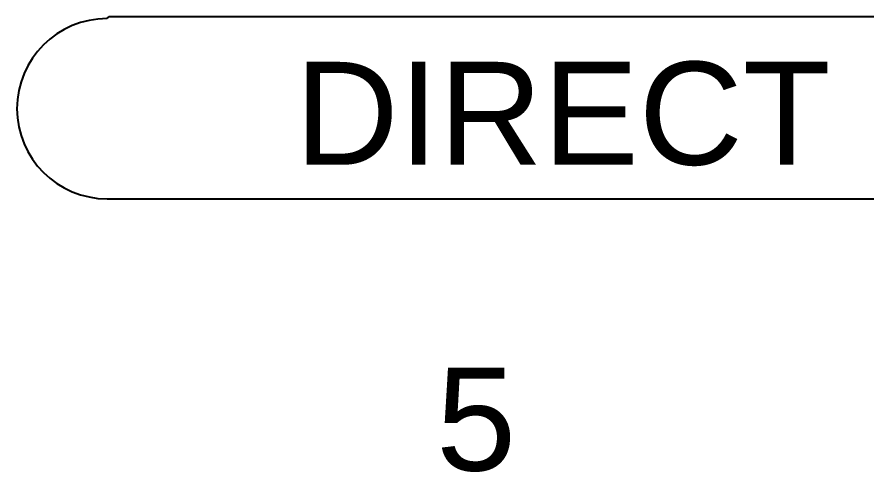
# Model space of a CAD drawing. Header units: millimetres. Extents: x 88 to 97873, y 32 to 55088.
# Drawn here: x 48762.5 to 48815, y 5146.5 to 5174.7 of the extents above; entities that cross this region are included whole.
import ezdxf

# ---------------------------------------------------------------- set-up
doc = ezdxf.new("R2010")
doc.units = ezdxf.units.MM
doc.header["$LTSCALE"] = 0.3
doc.styles.get("Standard").update_dxf_attribs({"font": 'arial.ttf'})

msp = doc.modelspace()

# ---------------------------------------------------------------- linework, layer by layer
for p, q in [((48861.92, 5174.672), (48768.136, 5174.672)), ((48768.037, 5163.402), (48861.92, 5163.402))]:
    msp.add_line(p, q)
for centre, radius, end in [((48768.037, 5168.987), 5.585, 270), ((48768.136, 5174.572), 0.0994, 180)]:
    msp.add_arc(centre, radius, 90, end)

# ---------------------------------------------------------------- texts
for s, height, p in [('DIRECT OUTPUT', 6.38075, (48779.642, 5165.512)), ('5', 6.381, (48788.391, 5146.561))]:
    msp.add_text(s, height=height).set_placement(p)

doc.saveas('drawing.dxf')
